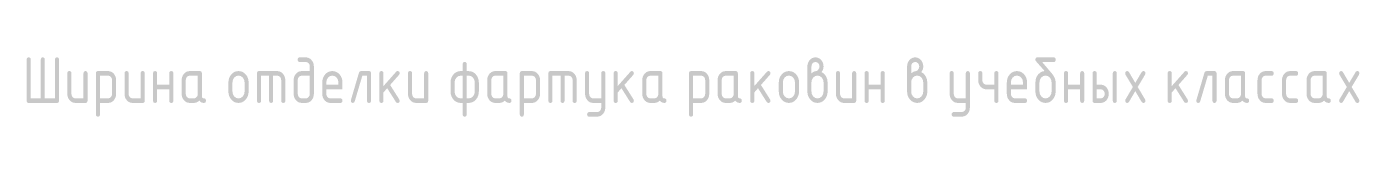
# Model space of a CAD drawing. Header units: millimetres. Extents: x 0 to 1189, y 0 to 841.
# Drawn here: x 995.1 to 1084.1, y 202.3 to 206.2 of the extents above; entities that cross this region are included whole.
import ezdxf

# ---------------------------------------------------------------- set-up
doc = ezdxf.new("R2010")
doc.units = ezdxf.units.MM

msp = doc.modelspace()

# ---------------------------------------------------------------- hatches: boundary and pattern name
h = msp.add_hatch(color=7)
h.dxf.hatch_style = 2
h.paths.add_polyline_path([(996.297534, 203.473425), (996.972772, 203.473425), (996.972772, 206.047601), (996.981247, 206.11416), (997.006672, 206.161702), (997.049047, 206.190228), (997.108371, 206.199736), (997.165465, 206.190228), (997.206694, 206.161702), (997.231697, 206.11416), (997.240112, 206.047601), (997.240112, 203.32129), (997.231697, 203.255101), (997.206694, 203.208911), (997.165465, 203.181841), (997.108371, 203.173013), (995.219908, 203.173013), (995.160265, 203.181841), (995.117726, 203.208911), (995.092241, 203.255101), (995.083758, 203.32129), (995.083758, 206.047601), (995.092241, 206.11416), (995.117726, 206.161702), (995.160265, 206.190228), (995.219908, 206.199736), (995.279232, 206.190228), (995.321607, 206.161702), (995.347032, 206.11416), (995.355507, 206.047601), (995.355507, 203.473425), (996.026336, 203.473425), (996.026336, 206.047601), (996.034819, 206.11416), (996.060304, 206.161702), (996.102843, 206.190228), (996.162486, 206.199736), (996.221724, 206.190228), (996.26391, 206.161702), (996.289145, 206.11416), (996.297534, 206.047601)])
h = msp.add_hatch(color=7)
h.paths.add_polyline_path([(1014.260165, 205.594502), (1014.260165, 203.778247), (1014.250252, 203.656084), (1014.220547, 203.54343), (1014.171101, 203.440284), (1014.101966, 203.346646), (1014.0185, 203.269519), (1013.927024, 203.215388), (1013.827797, 203.183477), (1013.721077, 203.173013), (1013.449879, 203.173013), (1013.34091, 203.183477), (1013.24083, 203.215388), (1013.150052, 203.269519), (1013.068989, 203.346646), (1012.999536, 203.440284), (1012.949926, 203.54343), (1012.920161, 203.656084), (1012.910239, 203.778247), (1012.910239, 204.684445), (1012.920161, 204.806608), (1012.949926, 204.919263), (1012.999536, 205.022409), (1013.068989, 205.116047), (1013.15168, 205.191314), (1013.242277, 205.245651), (1013.341453, 205.278595), (1013.449879, 205.28968), (1013.988967, 205.28968), (1013.988967, 205.594502), (1013.969606, 205.712048), (1013.913451, 205.810578), (1013.825739, 205.87321), (1013.721077, 205.894914), (1013.313729, 205.894914), (1013.256635, 205.904431), (1013.215405, 205.933017), (1013.190403, 205.980723), (1013.181988, 206.047601), (1013.190403, 206.11416), (1013.215405, 206.161702), (1013.256635, 206.190228), (1013.313729, 206.199736), (1013.721077, 206.199736), (1013.829967, 206.188669), (1013.929918, 206.155432), (1014.020671, 206.099975), (1014.101966, 206.022245), (1014.171101, 205.930838), (1014.220547, 205.828837), (1014.250252, 205.716605)])
h.paths.add_polyline_path([(1013.988967, 203.778247), (1013.988967, 204.984858), (1013.449879, 204.984858), (1013.34501, 204.963085), (1013.257505, 204.89997), (1013.20135, 204.801716), (1013.181988, 204.684445), (1013.181988, 203.778247), (1013.201832, 203.66263), (1013.261363, 203.562722), (1013.348386, 203.49575), (1013.449879, 203.473425), (1013.721077, 203.473425), (1013.82374, 203.49575), (1013.909041, 203.562722), (1013.969055, 203.660976)])
h = msp.add_hatch(color=7)
h.paths.add_polyline_path([(1024.196924, 203.473425), (1024.196924, 204.984858), (1024.061325, 204.984858), (1023.9054, 204.952543), (1023.774693, 204.853668), (1023.686498, 204.707183), (1023.657835, 204.531759), (1023.657835, 203.926524), (1023.686498, 203.75296), (1023.774693, 203.604615), (1023.9054, 203.507394), (1024.061325, 203.473425)])
h.paths.add_polyline_path([(1024.196924, 203.173013), (1024.061325, 203.173013), (1023.925485, 203.186604), (1023.8006, 203.227583), (1023.686464, 203.296261), (1023.58287, 203.392948), (1023.496312, 203.509728), (1023.434869, 203.637619), (1023.39823, 203.776568), (1023.386086, 203.926524), (1023.386086, 204.531759), (1023.39823, 204.684264), (1023.434869, 204.824523), (1023.496312, 204.952896), (1023.58287, 205.069745), (1023.686464, 205.166431), (1023.8006, 205.235109), (1023.925485, 205.276089), (1024.061325, 205.28968), (1024.196924, 205.28968), (1024.196924, 205.746637), (1024.205338, 205.810966), (1024.230341, 205.857362), (1024.27157, 205.885466), (1024.328664, 205.894914), (1024.388307, 205.885466), (1024.430846, 205.857362), (1024.456331, 205.810966), (1024.464814, 205.746637), (1024.464814, 205.28968), (1024.593385, 205.286415), (1024.702113, 205.276382), (1024.790996, 205.259216), (1024.860036, 205.234558), (1025.032359, 205.120457), (1025.162102, 204.955092), (1025.246713, 204.754587), (1025.275101, 204.531759), (1025.275101, 203.926524), (1025.262509, 203.776568), (1025.225216, 203.637619), (1025.163945, 203.509728), (1025.079419, 203.392948), (1024.975188, 203.296261), (1024.860725, 203.227583), (1024.73572, 203.186604), (1024.599862, 203.173013), (1024.464814, 203.173013), (1024.464814, 202.411233), (1024.456331, 202.346905), (1024.430846, 202.300508), (1024.388307, 202.272405), (1024.328664, 202.262957), (1024.27157, 202.272405), (1024.230341, 202.300508), (1024.205338, 202.346905), (1024.196924, 202.411233)])
h.paths.add_polyline_path([(1024.464814, 203.473425), (1024.599862, 203.473425), (1024.75627, 203.507945), (1024.887045, 203.609024), (1024.974757, 203.754959), (1025.003352, 203.926524), (1025.003352, 204.531759), (1024.974757, 204.707183), (1024.887045, 204.853668), (1024.75627, 204.952543), (1024.599862, 204.984858), (1024.464814, 204.984858)])
h = msp.add_hatch(color=7)
h.paths.add_polyline_path([(1047.482895, 205.141403), (1047.646468, 205.252128), (1047.795985, 205.28968), (1047.87729, 205.317172), (1047.950326, 205.395513), (1048.004551, 205.495007), (1048.021984, 205.594502), (1048.00214, 205.712048), (1047.942609, 205.810578), (1047.855172, 205.874864), (1047.750786, 205.894914), (1047.645917, 205.87321), (1047.558412, 205.810578), (1047.502256, 205.712048), (1047.482895, 205.594502)])
h.paths.add_polyline_path([(1048.153724, 205.230148), (1048.321018, 205.116116), (1048.451931, 204.951233), (1048.533374, 204.751556), (1048.561072, 204.536168), (1048.561072, 203.926524), (1048.548342, 203.775948), (1048.510498, 203.635965), (1048.448056, 203.507868), (1048.361532, 203.392948), (1048.259075, 203.296261), (1048.145042, 203.227583), (1048.020468, 203.186604), (1047.886385, 203.173013), (1047.750545, 203.186604), (1047.62566, 203.227583), (1047.511524, 203.296261), (1047.40793, 203.392948), (1047.321372, 203.509728), (1047.259928, 203.637619), (1047.22329, 203.776568), (1047.211146, 203.926524), (1047.211146, 205.594502), (1047.221068, 205.716665), (1047.250833, 205.829319), (1047.300443, 205.932466), (1047.369896, 206.026103), (1047.452587, 206.101603), (1047.543184, 206.155914), (1047.64236, 206.188729), (1047.750786, 206.199736), (1047.859496, 206.188669), (1047.959834, 206.155432), (1048.051698, 206.099975), (1048.134983, 206.022245), (1048.202205, 205.930838), (1048.250669, 205.828837), (1048.280013, 205.716605), (1048.289874, 205.594502), (1048.281391, 205.485714), (1048.255906, 205.388554), (1048.213367, 205.303279)])
h.paths.add_polyline_path([(1048.289874, 203.930934), (1048.289874, 204.536168), (1048.261004, 204.709732), (1048.173017, 204.858078), (1048.04231, 204.956952), (1047.886385, 204.989267), (1047.73046, 204.956952), (1047.599753, 204.858078), (1047.511558, 204.709732), (1047.482895, 204.536168), (1047.482895, 203.930934), (1047.511558, 203.754063), (1047.599753, 203.609024), (1047.73046, 203.507945), (1047.886385, 203.473425), (1048.04231, 203.507945), (1048.173017, 203.609024), (1048.261004, 203.75551)])
h = msp.add_hatch(color=7)
h.paths.add_polyline_path([(1054.140406, 205.141403), (1054.303979, 205.252128), (1054.453496, 205.28968), (1054.5348, 205.317172), (1054.607836, 205.395513), (1054.662062, 205.495007), (1054.679494, 205.594502), (1054.659651, 205.712048), (1054.600119, 205.810578), (1054.512683, 205.874864), (1054.408296, 205.894914), (1054.303428, 205.87321), (1054.215922, 205.810578), (1054.159767, 205.712048), (1054.140406, 205.594502)])
h.paths.add_polyline_path([(1054.811235, 205.230148), (1054.978529, 205.116116), (1055.109442, 204.951233), (1055.190884, 204.751556), (1055.218583, 204.536168), (1055.218583, 203.926524), (1055.205853, 203.775948), (1055.168009, 203.635965), (1055.105567, 203.507868), (1055.019043, 203.392948), (1054.916586, 203.296261), (1054.802553, 203.227583), (1054.677978, 203.186604), (1054.543895, 203.173013), (1054.408055, 203.186604), (1054.283171, 203.227583), (1054.169035, 203.296261), (1054.065441, 203.392948), (1053.978882, 203.509728), (1053.917439, 203.637619), (1053.880801, 203.776568), (1053.868657, 203.926524), (1053.868657, 205.594502), (1053.878579, 205.716665), (1053.908344, 205.829319), (1053.957954, 205.932466), (1054.027407, 206.026103), (1054.110098, 206.101603), (1054.200695, 206.155914), (1054.299871, 206.188729), (1054.408296, 206.199736), (1054.517006, 206.188669), (1054.617345, 206.155432), (1054.709208, 206.099975), (1054.792493, 206.022245), (1054.859716, 205.930838), (1054.90818, 205.828837), (1054.937523, 205.716605), (1054.947385, 205.594502), (1054.938901, 205.485714), (1054.913416, 205.388554), (1054.870878, 205.303279)])
h.paths.add_polyline_path([(1054.947385, 203.930934), (1054.947385, 204.536168), (1054.918515, 204.709732), (1054.830527, 204.858078), (1054.69982, 204.956952), (1054.543895, 204.989267), (1054.38797, 204.956952), (1054.257263, 204.858078), (1054.169069, 204.709732), (1054.140406, 204.536168), (1054.140406, 203.930934), (1054.169069, 203.754063), (1054.257263, 203.609024), (1054.38797, 203.507945), (1054.543895, 203.473425), (1054.69982, 203.507945), (1054.830527, 203.609024), (1054.918515, 203.75551)])
h = msp.add_hatch(color=7)
h.paths.add_polyline_path([(1063.785544, 204.531759), (1063.785544, 203.926524), (1063.772815, 203.776568), (1063.73497, 203.637619), (1063.672528, 203.509728), (1063.586004, 203.392948), (1063.483547, 203.296261), (1063.369515, 203.227583), (1063.24494, 203.186604), (1063.110857, 203.173013), (1062.975017, 203.186604), (1062.850132, 203.227583), (1062.735996, 203.296261), (1062.632402, 203.392948), (1062.545844, 203.509728), (1062.484401, 203.637619), (1062.447762, 203.776568), (1062.435618, 203.926524), (1062.435618, 204.536168), (1062.457537, 204.747146), (1062.52333, 204.929185), (1062.633048, 205.081872), (1062.786742, 205.204793), (1062.924753, 205.26956), (1063.054082, 205.28968), (1062.462076, 205.958304), (1062.442026, 205.993444), (1062.435618, 206.047601), (1062.444102, 206.11416), (1062.469587, 206.161702), (1062.512125, 206.190228), (1062.571768, 206.199736), (1063.653804, 206.199736), (1063.710898, 206.190228), (1063.752127, 206.161702), (1063.77713, 206.11416), (1063.785544, 206.047601), (1063.77713, 205.980723), (1063.752127, 205.933017), (1063.710898, 205.904431), (1063.653804, 205.894914), (1062.884307, 205.894914), (1063.563405, 205.095101), (1063.659971, 204.96243), (1063.729458, 204.824592), (1063.771454, 204.681172)])
h.paths.add_polyline_path([(1063.514346, 203.930934), (1063.514346, 204.536168), (1063.485476, 204.709732), (1063.397489, 204.858078), (1063.266782, 204.956952), (1063.110857, 204.989267), (1062.954932, 204.956952), (1062.824225, 204.858078), (1062.73603, 204.709732), (1062.707367, 204.536168), (1062.707367, 203.930934), (1062.73603, 203.754063), (1062.824225, 203.609024), (1062.954932, 203.507945), (1063.110857, 203.473425), (1063.266782, 203.507945), (1063.397489, 203.609024), (1063.485476, 203.75551)])
h = msp.add_hatch(color=7)
h.dxf.hatch_style = 2
h.paths.add_polyline_path([(999.149453, 205.141403), (999.149453, 203.32129), (999.140969, 203.255101), (999.115484, 203.208911), (999.072946, 203.181841), (999.013303, 203.173013), (998.339166, 203.173013), (998.230198, 203.183477), (998.130118, 203.215388), (998.03934, 203.269519), (997.958277, 203.346646), (997.888824, 203.439663), (997.839214, 203.541776), (997.809449, 203.654224), (997.799527, 203.778247), (997.799527, 205.141403), (997.80801, 205.205731), (997.833495, 205.252128), (997.876034, 205.280231), (997.935677, 205.28968), (997.995001, 205.280231), (998.037376, 205.252128), (998.062801, 205.205731), (998.071276, 205.141403), (998.071276, 203.778247), (998.09112, 203.66263), (998.150651, 203.562722), (998.237674, 203.49575), (998.339166, 203.473425), (998.878255, 203.473425), (998.878255, 205.141403), (998.886721, 205.205731), (998.912086, 205.252128), (998.954297, 205.280231), (999.013303, 205.28968), (999.072946, 205.280231), (999.115484, 205.252128), (999.140969, 205.205731)])
h = msp.add_hatch(color=7)
h.paths.add_polyline_path([(999.708191, 205.141403), (999.716675, 205.205731), (999.74216, 205.252128), (999.784698, 205.280231), (999.844341, 205.28968), (1000.519029, 205.28968), (1000.62792, 205.278595), (1000.727871, 205.245651), (1000.818623, 205.191314), (1000.899919, 205.116047), (1000.969053, 205.022409), (1001.018499, 204.919263), (1001.048204, 204.806608), (1001.058117, 204.684445), (1001.058117, 203.778247), (1001.048204, 203.656084), (1001.018499, 203.54343), (1000.969053, 203.440284), (1000.899919, 203.346646), (1000.818623, 203.269519), (1000.727871, 203.215388), (1000.62792, 203.183477), (1000.519029, 203.173013), (999.97994, 203.173013), (999.97994, 202.411233), (999.971465, 202.346905), (999.946041, 202.300508), (999.903666, 202.272405), (999.844341, 202.262957), (999.784698, 202.272405), (999.74216, 202.300508), (999.716675, 202.346905), (999.708191, 202.411233)])
h.paths.add_polyline_path([(999.97994, 204.984858), (999.97994, 203.473425), (1000.519029, 203.473425), (1000.621693, 203.49575), (1000.706993, 203.562722), (1000.767007, 203.660976), (1000.786919, 203.778247), (1000.786919, 204.684445), (1000.767558, 204.801716), (1000.711403, 204.89997), (1000.623691, 204.964738), (1000.519029, 204.984858)])
h = msp.add_hatch(color=7)
h.dxf.hatch_style = 2
h.paths.add_polyline_path([(1002.966782, 205.141403), (1002.966782, 203.32129), (1002.958298, 203.255101), (1002.932813, 203.208911), (1002.890275, 203.181841), (1002.830632, 203.173013), (1002.156495, 203.173013), (1002.047527, 203.183477), (1001.947447, 203.215388), (1001.856669, 203.269519), (1001.775606, 203.346646), (1001.706153, 203.439663), (1001.656543, 203.541776), (1001.626778, 203.654224), (1001.616856, 203.778247), (1001.616856, 205.141403), (1001.625339, 205.205731), (1001.650824, 205.252128), (1001.693363, 205.280231), (1001.753006, 205.28968), (1001.81233, 205.280231), (1001.854705, 205.252128), (1001.88013, 205.205731), (1001.888605, 205.141403), (1001.888605, 203.778247), (1001.908449, 203.66263), (1001.96798, 203.562722), (1002.055003, 203.49575), (1002.156495, 203.473425), (1002.695584, 203.473425), (1002.695584, 205.141403), (1002.70405, 205.205731), (1002.729415, 205.252128), (1002.771626, 205.280231), (1002.830632, 205.28968), (1002.890275, 205.280231), (1002.932813, 205.252128), (1002.958298, 205.205731)])
h = msp.add_hatch(color=7)
h.dxf.hatch_style = 2
h.paths.add_polyline_path([(1003.797269, 204.079211), (1003.797269, 203.32129), (1003.788794, 203.255101), (1003.76337, 203.208911), (1003.720995, 203.181841), (1003.66167, 203.173013), (1003.602027, 203.181841), (1003.559489, 203.208911), (1003.534004, 203.255101), (1003.52552, 203.32129), (1003.52552, 205.141403), (1003.534004, 205.205731), (1003.559489, 205.252128), (1003.602027, 205.280231), (1003.66167, 205.28968), (1003.720995, 205.280231), (1003.76337, 205.252128), (1003.788794, 205.205731), (1003.797269, 205.141403), (1003.797269, 204.383482), (1004.604248, 204.383482), (1004.604248, 205.141403), (1004.612715, 205.205731), (1004.638079, 205.252128), (1004.68029, 205.280231), (1004.739296, 205.28968), (1004.798939, 205.280231), (1004.841478, 205.252128), (1004.866963, 205.205731), (1004.875446, 205.141403), (1004.875446, 203.32129), (1004.866963, 203.255101), (1004.841478, 203.208911), (1004.798939, 203.181841), (1004.739296, 203.173013), (1004.68029, 203.181841), (1004.638079, 203.208911), (1004.612715, 203.255101), (1004.604248, 203.32129), (1004.604248, 204.079211)])
h = msp.add_hatch(color=7)
h.paths.add_polyline_path([(1006.512913, 204.984858), (1005.973824, 204.984858), (1005.868956, 204.963085), (1005.78145, 204.89997), (1005.725295, 204.801716), (1005.705934, 204.684445), (1005.705934, 203.778247), (1005.725778, 203.66263), (1005.785309, 203.562722), (1005.872332, 203.49575), (1005.973824, 203.473425), (1006.245022, 203.473425), (1006.347686, 203.49575), (1006.432987, 203.562722), (1006.493, 203.660976), (1006.512913, 203.778247)])
h.paths.add_polyline_path([(1007.05145, 203.32129), (1007.043113, 203.255101), (1007.01824, 203.208911), (1006.977036, 203.181841), (1006.91971, 203.173013), (1006.828604, 203.18259), (1006.746904, 203.211598), (1006.674298, 203.26045), (1006.610478, 203.329558), (1006.530741, 203.26045), (1006.44346, 203.211598), (1006.348324, 203.18259), (1006.245022, 203.173013), (1005.973824, 203.173013), (1005.864856, 203.183477), (1005.764776, 203.215388), (1005.673998, 203.269519), (1005.592935, 203.346646), (1005.523482, 203.439663), (1005.473872, 203.541776), (1005.444107, 203.654224), (1005.434185, 203.778247), (1005.434185, 204.684445), (1005.444107, 204.806608), (1005.473872, 204.919263), (1005.523482, 205.022409), (1005.592935, 205.116047), (1005.673998, 205.191314), (1005.764776, 205.245651), (1005.864856, 205.278595), (1005.973824, 205.28968), (1006.647961, 205.28968), (1006.707604, 205.280231), (1006.750142, 205.252128), (1006.775627, 205.205731), (1006.784111, 205.141403), (1006.784111, 203.626112), (1006.792586, 203.559234), (1006.818011, 203.511528), (1006.860385, 203.482942), (1006.91971, 203.473425), (1006.977036, 203.463917), (1007.01824, 203.435391), (1007.043113, 203.387849)])
h = msp.add_hatch(color=7)
h.paths.add_polyline_path([(1008.553583, 203.926524), (1008.553583, 204.531759), (1008.565727, 204.684264), (1008.602366, 204.824523), (1008.663809, 204.952896), (1008.750367, 205.069745), (1008.853961, 205.166431), (1008.968097, 205.235109), (1009.092982, 205.276089), (1009.228822, 205.28968), (1009.364584, 205.276149), (1009.48934, 205.235592), (1009.60345, 205.168059), (1009.707277, 205.073603), (1009.793749, 204.957004), (1009.855002, 204.828312), (1009.891451, 204.686805), (1009.903509, 204.531759), (1009.903509, 203.926524), (1009.89078, 203.776568), (1009.852935, 203.637619), (1009.790493, 203.509728), (1009.703969, 203.392948), (1009.601512, 203.296261), (1009.48748, 203.227583), (1009.362905, 203.186604), (1009.228822, 203.173013), (1009.092982, 203.186604), (1008.968097, 203.227583), (1008.853961, 203.296261), (1008.750367, 203.392948), (1008.663809, 203.509728), (1008.602366, 203.637619), (1008.565727, 203.776568)])
h.paths.add_polyline_path([(1009.632311, 203.930934), (1009.632311, 204.536168), (1009.603441, 204.709732), (1009.515454, 204.858078), (1009.384747, 204.956952), (1009.228822, 204.989267), (1009.072897, 204.956952), (1008.94219, 204.858078), (1008.853995, 204.709732), (1008.825332, 204.536168), (1008.825332, 203.930934), (1008.853995, 203.754063), (1008.94219, 203.609024), (1009.072897, 203.507945), (1009.228822, 203.473425), (1009.384747, 203.507945), (1009.515454, 203.609024), (1009.603441, 203.75551)])
h = msp.add_hatch(color=7)
h.dxf.hatch_style = 2
h.paths.add_polyline_path([(1010.598398, 205.28968), (1011.812174, 205.28968), (1011.920513, 205.278595), (1012.0195, 205.245651), (1012.109908, 205.191314), (1012.192512, 205.116047), (1012.261965, 205.022409), (1012.311575, 204.919263), (1012.34134, 204.806608), (1012.351262, 204.684445), (1012.351262, 203.32129), (1012.342779, 203.255101), (1012.317294, 203.208911), (1012.274755, 203.181841), (1012.215112, 203.173013), (1012.155788, 203.181841), (1012.113413, 203.208911), (1012.087988, 203.255101), (1012.079513, 203.32129), (1012.079513, 204.684445), (1012.060152, 204.801716), (1012.003997, 204.89997), (1011.91656, 204.964738), (1011.812174, 204.984858), (1011.540976, 204.984858), (1011.540976, 203.32129), (1011.532492, 203.255101), (1011.507007, 203.208911), (1011.464469, 203.181841), (1011.404826, 203.173013), (1011.347732, 203.181841), (1011.306503, 203.208911), (1011.2815, 203.255101), (1011.273085, 203.32129), (1011.273085, 204.984858), (1010.733997, 204.984858), (1010.733997, 203.32129), (1010.725522, 203.255101), (1010.700097, 203.208911), (1010.657722, 203.181841), (1010.598398, 203.173013), (1010.538754, 203.181841), (1010.496216, 203.208911), (1010.470731, 203.255101), (1010.462248, 203.32129), (1010.462248, 205.141403), (1010.470731, 205.205731), (1010.496216, 205.252128), (1010.538754, 205.280231)])
h = msp.add_hatch(color=7)
h.paths.add_polyline_path([(1015.494142, 204.989267), (1015.338217, 204.956952), (1015.20751, 204.858078), (1015.119316, 204.711179), (1015.090653, 204.536168), (1015.090653, 204.383482), (1015.897632, 204.383482), (1015.897632, 204.536168), (1015.868762, 204.711179), (1015.780774, 204.858078), (1015.650067, 204.956952)])
h.paths.add_polyline_path([(1015.090653, 204.079211), (1015.090653, 203.778247), (1015.110496, 203.66263), (1015.170028, 203.562722), (1015.257051, 203.49575), (1015.358543, 203.473425), (1016.032679, 203.473425), (1016.092323, 203.463917), (1016.134861, 203.435391), (1016.160346, 203.387849), (1016.16883, 203.32129), (1016.160346, 203.255101), (1016.134861, 203.208911), (1016.092323, 203.181841), (1016.032679, 203.173013), (1015.358543, 203.173013), (1015.249575, 203.183477), (1015.149495, 203.215388), (1015.058717, 203.269519), (1014.977653, 203.346646), (1014.9082, 203.439663), (1014.858591, 203.541776), (1014.828825, 203.654224), (1014.818903, 203.778247), (1014.818903, 204.531759), (1014.831047, 204.684264), (1014.867686, 204.824523), (1014.929129, 204.952896), (1015.015687, 205.069745), (1015.119281, 205.166431), (1015.233417, 205.235109), (1015.358302, 205.276089), (1015.494142, 205.28968), (1015.629905, 205.276149), (1015.75466, 205.235592), (1015.86877, 205.168059), (1015.972597, 205.073603), (1016.059069, 204.957073), (1016.120323, 204.828864), (1016.156772, 204.688666), (1016.16883, 204.536168), (1016.16883, 204.079211)])
h = msp.add_hatch(color=7)
h.dxf.hatch_style = 2
h.paths.add_polyline_path([(1017.402807, 205.28968), (1017.941344, 205.28968), (1018.000987, 205.280231), (1018.043526, 205.252128), (1018.069011, 205.205731), (1018.077494, 205.141403), (1018.077494, 203.32129), (1018.069011, 203.255101), (1018.043526, 203.208911), (1018.000987, 203.181841), (1017.941344, 203.173013), (1017.882338, 203.181841), (1017.840127, 203.208911), (1017.814763, 203.255101), (1017.806296, 203.32129), (1017.806296, 204.984858), (1017.497064, 204.984858), (1016.987742, 203.274437), (1016.94268, 203.1983), (1016.863718, 203.173013), (1016.804075, 203.182521), (1016.761537, 203.211047), (1016.736051, 203.258589), (1016.727568, 203.325148), (1016.735836, 203.372002), (1017.267208, 205.166759), (1017.320538, 205.260052)])
h = msp.add_hatch(color=7)
h.dxf.hatch_style = 2
h.paths.add_polyline_path([(1018.907982, 204.294736), (1019.756302, 205.247236), (1019.797367, 205.27962), (1019.850008, 205.28968), (1019.909652, 205.280231), (1019.95219, 205.252128), (1019.977675, 205.205731), (1019.986159, 205.141403), (1019.975341, 205.083732), (1019.944266, 205.035569), (1019.352812, 204.366945), (1019.9597, 203.410036), (1019.986159, 203.32129), (1019.977675, 203.255101), (1019.95219, 203.208911), (1019.909652, 203.181841), (1019.850008, 203.173013), (1019.78531, 203.188792), (1019.737561, 203.236403), (1019.15658, 204.150869), (1018.907982, 203.867544), (1018.907982, 203.32129), (1018.899507, 203.255101), (1018.874082, 203.208911), (1018.831707, 203.181841), (1018.772383, 203.173013), (1018.712739, 203.181841), (1018.670201, 203.208911), (1018.644716, 203.255101), (1018.636232, 203.32129), (1018.636232, 205.141403), (1018.644716, 205.205731), (1018.670201, 205.252128), (1018.712739, 205.280231), (1018.772383, 205.28968), (1018.831707, 205.280231), (1018.874082, 205.252128), (1018.899507, 205.205731), (1018.907982, 205.141403)])
h = msp.add_hatch(color=7)
h.dxf.hatch_style = 2
h.paths.add_polyline_path([(1021.894823, 205.141403), (1021.894823, 203.32129), (1021.88634, 203.255101), (1021.860854, 203.208911), (1021.818316, 203.181841), (1021.758673, 203.173013), (1021.084537, 203.173013), (1020.975568, 203.183477), (1020.875488, 203.215388), (1020.78471, 203.269519), (1020.703647, 203.346646), (1020.634194, 203.439663), (1020.584584, 203.541776), (1020.554819, 203.654224), (1020.544897, 203.778247), (1020.544897, 205.141403), (1020.55338, 205.205731), (1020.578866, 205.252128), (1020.621404, 205.280231), (1020.681047, 205.28968), (1020.740372, 205.280231), (1020.782746, 205.252128), (1020.808171, 205.205731), (1020.816646, 205.141403), (1020.816646, 203.778247), (1020.83649, 203.66263), (1020.896021, 203.562722), (1020.983044, 203.49575), (1021.084537, 203.473425), (1021.623625, 203.473425), (1021.623625, 205.141403), (1021.632092, 205.205731), (1021.657456, 205.252128), (1021.699667, 205.280231), (1021.758673, 205.28968), (1021.818316, 205.280231), (1021.860854, 205.252128), (1021.88634, 205.205731)])
h = msp.add_hatch(color=7)
h.paths.add_polyline_path([(1026.912806, 204.984858), (1026.373717, 204.984858), (1026.268849, 204.963085), (1026.181343, 204.89997), (1026.125188, 204.801716), (1026.105827, 204.684445), (1026.105827, 203.778247), (1026.12567, 203.66263), (1026.185202, 203.562722), (1026.272225, 203.49575), (1026.373717, 203.473425), (1026.644915, 203.473425), (1026.747579, 203.49575), (1026.83288, 203.562722), (1026.892893, 203.660976), (1026.912806, 203.778247)])
h.paths.add_polyline_path([(1027.451343, 203.32129), (1027.443006, 203.255101), (1027.418132, 203.208911), (1027.376929, 203.181841), (1027.319603, 203.173013), (1027.228497, 203.18259), (1027.146797, 203.211598), (1027.074191, 203.26045), (1027.010371, 203.329558), (1026.930634, 203.26045), (1026.843353, 203.211598), (1026.748216, 203.18259), (1026.644915, 203.173013), (1026.373717, 203.173013), (1026.264749, 203.183477), (1026.164669, 203.215388), (1026.073891, 203.269519), (1025.992828, 203.346646), (1025.923374, 203.439663), (1025.873765, 203.541776), (1025.843999, 203.654224), (1025.834078, 203.778247), (1025.834078, 204.684445), (1025.843999, 204.806608), (1025.873765, 204.919263), (1025.923374, 205.022409), (1025.992828, 205.116047), (1026.073891, 205.191314), (1026.164669, 205.245651), (1026.264749, 205.278595), (1026.373717, 205.28968), (1027.047854, 205.28968), (1027.107497, 205.280231), (1027.150035, 205.252128), (1027.17552, 205.205731), (1027.184004, 205.141403), (1027.184004, 203.626112), (1027.192479, 203.559234), (1027.217904, 203.511528), (1027.260278, 203.482942), (1027.319603, 203.473425), (1027.376929, 203.463917), (1027.418132, 203.435391), (1027.443006, 203.387849)])
h = msp.add_hatch(color=7)
h.paths.add_polyline_path([(1028.01052, 205.141403), (1028.019003, 205.205731), (1028.044488, 205.252128), (1028.087027, 205.280231), (1028.14667, 205.28968), (1028.821357, 205.28968), (1028.930248, 205.278595), (1029.030199, 205.245651), (1029.120952, 205.191314), (1029.202247, 205.116047), (1029.271382, 205.022409), (1029.320827, 204.919263), (1029.350533, 204.806608), (1029.360446, 204.684445), (1029.360446, 203.778247), (1029.350533, 203.656084), (1029.320827, 203.54343), (1029.271382, 203.440284), (1029.202247, 203.346646), (1029.120952, 203.269519), (1029.030199, 203.215388), (1028.930248, 203.183477), (1028.821357, 203.173013), (1028.282269, 203.173013), (1028.282269, 202.411233), (1028.273794, 202.346905), (1028.248369, 202.300508), (1028.205994, 202.272405), (1028.14667, 202.262957), (1028.087027, 202.272405), (1028.044488, 202.300508), (1028.019003, 202.346905), (1028.01052, 202.411233)])
h.paths.add_polyline_path([(1028.282269, 204.984858), (1028.282269, 203.473425), (1028.821357, 203.473425), (1028.924021, 203.49575), (1029.009322, 203.562722), (1029.069335, 203.660976), (1029.089248, 203.778247), (1029.089248, 204.684445), (1029.069887, 204.801716), (1029.013732, 204.89997), (1028.926019, 204.964738), (1028.821357, 204.984858)])
h = msp.add_hatch(color=7)
h.dxf.hatch_style = 2
h.paths.add_polyline_path([(1030.055334, 205.28968), (1031.26911, 205.28968), (1031.37745, 205.278595), (1031.476436, 205.245651), (1031.566844, 205.191314), (1031.649449, 205.116047), (1031.718902, 205.022409), (1031.768511, 204.919263), (1031.798277, 204.806608), (1031.808199, 204.684445), (1031.808199, 203.32129), (1031.799715, 203.255101), (1031.77423, 203.208911), (1031.731692, 203.181841), (1031.672049, 203.173013), (1031.612724, 203.181841), (1031.57035, 203.208911), (1031.544925, 203.255101), (1031.53645, 203.32129), (1031.53645, 204.684445), (1031.517088, 204.801716), (1031.460933, 204.89997), (1031.373497, 204.964738), (1031.26911, 204.984858), (1030.997913, 204.984858), (1030.997913, 203.32129), (1030.989429, 203.255101), (1030.963944, 203.208911), (1030.921406, 203.181841), (1030.861762, 203.173013), (1030.804669, 203.181841), (1030.763439, 203.208911), (1030.738437, 203.255101), (1030.730022, 203.32129), (1030.730022, 204.984858), (1030.190933, 204.984858), (1030.190933, 203.32129), (1030.182458, 203.255101), (1030.157034, 203.208911), (1030.114659, 203.181841), (1030.055334, 203.173013), (1029.995691, 203.181841), (1029.953153, 203.208911), (1029.927668, 203.255101), (1029.919184, 203.32129), (1029.919184, 205.141403), (1029.927668, 205.205731), (1029.953153, 205.252128), (1029.995691, 205.280231)])
h = msp.add_hatch(color=7)
h.dxf.hatch_style = 2
h.paths.add_polyline_path([(1033.445904, 202.863781), (1033.445904, 203.173013), (1032.906815, 203.173013), (1032.797847, 203.183477), (1032.697767, 203.215388), (1032.606989, 203.269519), (1032.525926, 203.346646), (1032.456473, 203.440284), (1032.406863, 203.54343), (1032.377098, 203.656084), (1032.367176, 203.778247), (1032.367176, 205.141403), (1032.375659, 205.205731), (1032.401144, 205.252128), (1032.443683, 205.280231), (1032.503326, 205.28968), (1032.56265, 205.280231), (1032.605025, 205.252128), (1032.63045, 205.205731), (1032.638925, 205.141403), (1032.638925, 203.778247), (1032.658769, 203.66263), (1032.7183, 203.562722), (1032.805323, 203.49575), (1032.906815, 203.473425), (1033.445904, 203.473425), (1033.445904, 205.141403), (1033.45437, 205.205731), (1033.479735, 205.252128), (1033.521946, 205.280231), (1033.580952, 205.28968), (1033.640595, 205.280231), (1033.683133, 205.252128), (1033.708618, 205.205731), (1033.717102, 205.141403), (1033.717102, 202.868191), (1033.707249, 202.746028), (1033.677966, 202.633373), (1033.629665, 202.530227), (1033.562762, 202.436589), (1033.481156, 202.36109), (1033.3903, 202.306778), (1033.290453, 202.273964), (1033.181872, 202.262957), (1032.638925, 202.262957), (1032.5796, 202.272465), (1032.537226, 202.30099), (1032.511801, 202.348533), (1032.503326, 202.415092), (1032.512628, 202.469662), (1032.544667, 202.520925), (1032.587455, 202.555514), (1032.638925, 202.567779), (1033.178013, 202.567779), (1033.282675, 202.587829), (1033.370387, 202.652115), (1033.426543, 202.746992)])
h = msp.add_hatch(color=7)
h.dxf.hatch_style = 2
h.paths.add_polyline_path([(1034.547589, 204.294736), (1035.39591, 205.247236), (1035.436975, 205.27962), (1035.489616, 205.28968), (1035.549259, 205.280231), (1035.591798, 205.252128), (1035.617283, 205.205731), (1035.625766, 205.141403), (1035.614949, 205.083732), (1035.583874, 205.035569), (1034.99242, 204.366945), (1035.599308, 203.410036), (1035.625766, 203.32129), (1035.617283, 203.255101), (1035.591798, 203.208911), (1035.549259, 203.181841), (1035.489616, 203.173013), (1035.424917, 203.188792), (1035.377168, 203.236403), (1034.796187, 204.150869), (1034.547589, 203.867544), (1034.547589, 203.32129), (1034.539114, 203.255101), (1034.51369, 203.208911), (1034.471315, 203.181841), (1034.41199, 203.173013), (1034.352347, 203.181841), (1034.309809, 203.208911), (1034.284324, 203.255101), (1034.27584, 203.32129), (1034.27584, 205.141403), (1034.284324, 205.205731), (1034.309809, 205.252128), (1034.352347, 205.280231), (1034.41199, 205.28968), (1034.471315, 205.280231), (1034.51369, 205.252128), (1034.539114, 205.205731), (1034.547589, 205.141403)])
h = msp.add_hatch(color=7)
h.paths.add_polyline_path([(1037.263233, 204.984858), (1036.724144, 204.984858), (1036.619276, 204.963085), (1036.53177, 204.89997), (1036.475615, 204.801716), (1036.456254, 204.684445), (1036.456254, 203.778247), (1036.476098, 203.66263), (1036.535629, 203.562722), (1036.622652, 203.49575), (1036.724144, 203.473425), (1036.995342, 203.473425), (1037.098006, 203.49575), (1037.183307, 203.562722), (1037.24332, 203.660976), (1037.263233, 203.778247)])
h.paths.add_polyline_path([(1037.80177, 203.32129), (1037.793433, 203.255101), (1037.76856, 203.208911), (1037.727356, 203.181841), (1037.67003, 203.173013), (1037.578924, 203.18259), (1037.497224, 203.211598), (1037.424618, 203.26045), (1037.360798, 203.329558), (1037.281061, 203.26045), (1037.19378, 203.211598), (1037.098643, 203.18259), (1036.995342, 203.173013), (1036.724144, 203.173013), (1036.615176, 203.183477), (1036.515096, 203.215388), (1036.424318, 203.269519), (1036.343255, 203.346646), (1036.273802, 203.439663), (1036.224192, 203.541776), (1036.194427, 203.654224), (1036.184505, 203.778247), (1036.184505, 204.684445), (1036.194427, 204.806608), (1036.224192, 204.919263), (1036.273802, 205.022409), (1036.343255, 205.116047), (1036.424318, 205.191314), (1036.515096, 205.245651), (1036.615176, 205.278595), (1036.724144, 205.28968), (1037.398281, 205.28968), (1037.457924, 205.280231), (1037.500462, 205.252128), (1037.525947, 205.205731), (1037.534431, 205.141403), (1037.534431, 203.626112), (1037.542906, 203.559234), (1037.568331, 203.511528), (1037.610705, 203.482942), (1037.67003, 203.473425), (1037.727356, 203.463917), (1037.76856, 203.435391), (1037.793433, 203.387849)])
h = msp.add_hatch(color=7)
h.paths.add_polyline_path([(1039.30871, 205.141403), (1039.317194, 205.205731), (1039.342679, 205.252128), (1039.385217, 205.280231), (1039.44486, 205.28968), (1040.119548, 205.28968), (1040.228439, 205.278595), (1040.32839, 205.245651), (1040.419142, 205.191314), (1040.500438, 205.116047), (1040.569572, 205.022409), (1040.619018, 204.919263), (1040.648723, 204.806608), (1040.658636, 204.684445), (1040.658636, 203.778247), (1040.648723, 203.656084), (1040.619018, 203.54343), (1040.569572, 203.440284), (1040.500438, 203.346646), (1040.419142, 203.269519), (1040.32839, 203.215388), (1040.228439, 203.183477), (1040.119548, 203.173013), (1039.580459, 203.173013), (1039.580459, 202.411233), (1039.571984, 202.346905), (1039.54656, 202.300508), (1039.504185, 202.272405), (1039.44486, 202.262957), (1039.385217, 202.272405), (1039.342679, 202.300508), (1039.317194, 202.346905), (1039.30871, 202.411233)])
h.paths.add_polyline_path([(1039.580459, 204.984858), (1039.580459, 203.473425), (1040.119548, 203.473425), (1040.222212, 203.49575), (1040.307512, 203.562722), (1040.367526, 203.660976), (1040.387439, 203.778247), (1040.387439, 204.684445), (1040.368077, 204.801716), (1040.311922, 204.89997), (1040.22421, 204.964738), (1040.119548, 204.984858)])
h = msp.add_hatch(color=7)
h.paths.add_polyline_path([(1042.296103, 204.984858), (1041.757014, 204.984858), (1041.652146, 204.963085), (1041.56464, 204.89997), (1041.508485, 204.801716), (1041.489124, 204.684445), (1041.489124, 203.778247), (1041.508968, 203.66263), (1041.568499, 203.562722), (1041.655522, 203.49575), (1041.757014, 203.473425), (1042.028212, 203.473425), (1042.130876, 203.49575), (1042.216177, 203.562722), (1042.27619, 203.660976), (1042.296103, 203.778247)])
h.paths.add_polyline_path([(1042.83464, 203.32129), (1042.826303, 203.255101), (1042.80143, 203.208911), (1042.760226, 203.181841), (1042.7029, 203.173013), (1042.611794, 203.18259), (1042.530094, 203.211598), (1042.457489, 203.26045), (1042.393668, 203.329558), (1042.313931, 203.26045), (1042.22665, 203.211598), (1042.131514, 203.18259), (1042.028212, 203.173013), (1041.757014, 203.173013), (1041.648046, 203.183477), (1041.547966, 203.215388), (1041.457188, 203.269519), (1041.376125, 203.346646), (1041.306672, 203.439663), (1041.257062, 203.541776), (1041.227297, 203.654224), (1041.217375, 203.778247), (1041.217375, 204.684445), (1041.227297, 204.806608), (1041.257062, 204.919263), (1041.306672, 205.022409), (1041.376125, 205.116047), (1041.457188, 205.191314), (1041.547966, 205.245651), (1041.648046, 205.278595), (1041.757014, 205.28968), (1042.431151, 205.28968), (1042.490794, 205.280231), (1042.533332, 205.252128), (1042.558817, 205.205731), (1042.567301, 205.141403), (1042.567301, 203.626112), (1042.575776, 203.559234), (1042.601201, 203.511528), (1042.643575, 203.482942), (1042.7029, 203.473425), (1042.760226, 203.463917), (1042.80143, 203.435391), (1042.826303, 203.387849)])
h = msp.add_hatch(color=7)
h.dxf.hatch_style = 2
h.paths.add_polyline_path([(1043.665566, 204.294736), (1044.513886, 205.247236), (1044.554952, 205.27962), (1044.607593, 205.28968), (1044.667236, 205.280231), (1044.709774, 205.252128), (1044.73526, 205.205731), (1044.743743, 205.141403), (1044.732926, 205.083732), (1044.701851, 205.035569), (1044.110397, 204.366945), (1044.717285, 203.410036), (1044.743743, 203.32129), (1044.73526, 203.255101), (1044.709774, 203.208911), (1044.667236, 203.181841), (1044.607593, 203.173013), (1044.542894, 203.188792), (1044.495145, 203.236403), (1043.914164, 204.150869), (1043.665566, 203.867544), (1043.665566, 203.32129), (1043.657091, 203.255101), (1043.631666, 203.208911), (1043.589292, 203.181841), (1043.529967, 203.173013), (1043.470324, 203.181841), (1043.427786, 203.208911), (1043.4023, 203.255101), (1043.393817, 203.32129), (1043.393817, 205.141403), (1043.4023, 205.205731), (1043.427786, 205.252128), (1043.470324, 205.280231), (1043.529967, 205.28968), (1043.589292, 205.280231), (1043.631666, 205.252128), (1043.657091, 205.205731), (1043.665566, 205.141403)])
h = msp.add_hatch(color=7)
h.paths.add_polyline_path([(1045.302481, 203.926524), (1045.302481, 204.531759), (1045.314625, 204.684264), (1045.351264, 204.824523), (1045.412707, 204.952896), (1045.499265, 205.069745), (1045.602859, 205.166431), (1045.716995, 205.235109), (1045.84188, 205.276089), (1045.97772, 205.28968), (1046.113483, 205.276149), (1046.238238, 205.235592), (1046.352348, 205.168059), (1046.456175, 205.073603), (1046.542647, 204.957004), (1046.603901, 204.828312), (1046.64035, 204.686805), (1046.652408, 204.531759), (1046.652408, 203.926524), (1046.639678, 203.776568), (1046.601834, 203.637619), (1046.539391, 203.509728), (1046.452868, 203.392948), (1046.350411, 203.296261), (1046.236378, 203.227583), (1046.111803, 203.186604), (1045.97772, 203.173013), (1045.84188, 203.186604), (1045.716995, 203.227583), (1045.602859, 203.296261), (1045.499265, 203.392948), (1045.412707, 203.509728), (1045.351264, 203.637619), (1045.314625, 203.776568)])
h.paths.add_polyline_path([(1046.38121, 203.930934), (1046.38121, 204.536168), (1046.35234, 204.709732), (1046.264352, 204.858078), (1046.133645, 204.956952), (1045.97772, 204.989267), (1045.821795, 204.956952), (1045.691088, 204.858078), (1045.602894, 204.709732), (1045.574231, 204.536168), (1045.574231, 203.930934), (1045.602894, 203.754063), (1045.691088, 203.609024), (1045.821795, 203.507945), (1045.97772, 203.473425), (1046.133645, 203.507945), (1046.264352, 203.609024), (1046.35234, 203.75551)])
h = msp.add_hatch(color=7)
h.dxf.hatch_style = 2
h.paths.add_polyline_path([(1050.469737, 205.141403), (1050.469737, 203.32129), (1050.461253, 203.255101), (1050.435768, 203.208911), (1050.39323, 203.181841), (1050.333586, 203.173013), (1049.65945, 203.173013), (1049.550482, 203.183477), (1049.450402, 203.215388), (1049.359623, 203.269519), (1049.27856, 203.346646), (1049.209107, 203.439663), (1049.159498, 203.541776), (1049.129732, 203.654224), (1049.11981, 203.778247), (1049.11981, 205.141403), (1049.128294, 205.205731), (1049.153779, 205.252128), (1049.196317, 205.280231), (1049.255961, 205.28968), (1049.315285, 205.280231), (1049.35766, 205.252128), (1049.383085, 205.205731), (1049.39156, 205.141403), (1049.39156, 203.778247), (1049.411403, 203.66263), (1049.470935, 203.562722), (1049.557958, 203.49575), (1049.65945, 203.473425), (1050.198539, 203.473425), (1050.198539, 205.141403), (1050.207005, 205.205731), (1050.23237, 205.252128), (1050.274581, 205.280231), (1050.333586, 205.28968), (1050.39323, 205.280231), (1050.435768, 205.252128), (1050.461253, 205.205731)])
h = msp.add_hatch(color=7)
h.dxf.hatch_style = 2
h.paths.add_polyline_path([(1051.300224, 204.079211), (1051.300224, 203.32129), (1051.291749, 203.255101), (1051.266324, 203.208911), (1051.22395, 203.181841), (1051.164625, 203.173013), (1051.104982, 203.181841), (1051.062444, 203.208911), (1051.036958, 203.255101), (1051.028475, 203.32129), (1051.028475, 205.141403), (1051.036958, 205.205731), (1051.062444, 205.252128), (1051.104982, 205.280231), (1051.164625, 205.28968), (1051.22395, 205.280231), (1051.266324, 205.252128), (1051.291749, 205.205731), (1051.300224, 205.141403), (1051.300224, 204.383482), (1052.107203, 204.383482), (1052.107203, 205.141403), (1052.11567, 205.205731), (1052.141034, 205.252128), (1052.183245, 205.280231), (1052.242251, 205.28968), (1052.301894, 205.280231), (1052.344432, 205.252128), (1052.369918, 205.205731), (1052.378401, 205.141403), (1052.378401, 203.32129), (1052.369918, 203.255101), (1052.344432, 203.208911), (1052.301894, 203.181841), (1052.242251, 203.173013), (1052.183245, 203.181841), (1052.141034, 203.208911), (1052.11567, 203.255101), (1052.107203, 203.32129), (1052.107203, 204.079211)])
h = msp.add_hatch(color=7)
h.dxf.hatch_style = 2
h.paths.add_polyline_path([(1057.788353, 202.863781), (1057.788353, 203.173013), (1057.249264, 203.173013), (1057.140296, 203.183477), (1057.040216, 203.215388), (1056.949438, 203.269519), (1056.868375, 203.346646), (1056.798921, 203.440284), (1056.749312, 203.54343), (1056.719546, 203.656084), (1056.709625, 203.778247), (1056.709625, 205.141403), (1056.718108, 205.205731), (1056.743593, 205.252128), (1056.786132, 205.280231), (1056.845775, 205.28968), (1056.905099, 205.280231), (1056.947474, 205.252128), (1056.972899, 205.205731), (1056.981374, 205.141403), (1056.981374, 203.778247), (1057.001217, 203.66263), (1057.060749, 203.562722), (1057.147772, 203.49575), (1057.249264, 203.473425), (1057.788353, 203.473425), (1057.788353, 205.141403), (1057.796819, 205.205731), (1057.822184, 205.252128), (1057.864395, 205.280231), (1057.923401, 205.28968), (1057.983044, 205.280231), (1058.025582, 205.252128), (1058.051067, 205.205731), (1058.059551, 205.141403), (1058.059551, 202.868191), (1058.049698, 202.746028), (1058.020414, 202.633373), (1057.972114, 202.530227), (1057.90521, 202.436589), (1057.823605, 202.36109), (1057.732749, 202.306778), (1057.632902, 202.273964), (1057.524321, 202.262957), (1056.981374, 202.262957), (1056.922049, 202.272465), (1056.879674, 202.30099), (1056.85425, 202.348533), (1056.845775, 202.415092), (1056.855076, 202.469662), (1056.887116, 202.520925), (1056.929904, 202.555514), (1056.981374, 202.567779), (1057.520462, 202.567779), (1057.625124, 202.587829), (1057.712836, 202.652115), (1057.768991, 202.746992)])
h = msp.add_hatch(color=7)
h.dxf.hatch_style = 2
h.paths.add_polyline_path([(1059.968215, 205.141403), (1059.968215, 203.32129), (1059.959732, 203.255101), (1059.934247, 203.208911), (1059.891708, 203.181841), (1059.832065, 203.173013), (1059.773059, 203.181841), (1059.730848, 203.208911), (1059.705484, 203.255101), (1059.697017, 203.32129), (1059.697017, 204.079211), (1059.157929, 204.079211), (1059.051131, 204.090209), (1058.951774, 204.122964), (1058.860273, 204.177112), (1058.777039, 204.252293), (1058.707586, 204.345258), (1058.657977, 204.446596), (1058.628211, 204.556615), (1058.618289, 204.675626), (1058.618289, 205.141403), (1058.626773, 205.205731), (1058.652258, 205.252128), (1058.694796, 205.280231), (1058.754439, 205.28968), (1058.813764, 205.280231), (1058.856138, 205.252128), (1058.881563, 205.205731), (1058.890038, 205.141403), (1058.890038, 204.688304), (1058.909882, 204.571033), (1058.969413, 204.472779), (1059.056436, 204.405806), (1059.157929, 204.383482), (1059.697017, 204.383482), (1059.697017, 205.141403), (1059.705484, 205.205731), (1059.730848, 205.252128), (1059.773059, 205.280231), (1059.832065, 205.28968), (1059.891708, 205.280231), (1059.934247, 205.252128), (1059.959732, 205.205731)])
h = msp.add_hatch(color=7)
h.paths.add_polyline_path([(1061.202192, 204.989267), (1061.046267, 204.956952), (1060.91556, 204.858078), (1060.827366, 204.711179), (1060.798703, 204.536168), (1060.798703, 204.383482), (1061.605682, 204.383482), (1061.605682, 204.536168), (1061.576812, 204.711179), (1061.488824, 204.858078), (1061.358117, 204.956952)])
h.paths.add_polyline_path([(1060.798703, 204.079211), (1060.798703, 203.778247), (1060.818546, 203.66263), (1060.878078, 203.562722), (1060.965101, 203.49575), (1061.066593, 203.473425), (1061.74073, 203.473425), (1061.800373, 203.463917), (1061.842911, 203.435391), (1061.868396, 203.387849), (1061.87688, 203.32129), (1061.868396, 203.255101), (1061.842911, 203.208911), (1061.800373, 203.181841), (1061.74073, 203.173013), (1061.066593, 203.173013), (1060.957625, 203.183477), (1060.857545, 203.215388), (1060.766767, 203.269519), (1060.685704, 203.346646), (1060.61625, 203.439663), (1060.566641, 203.541776), (1060.536875, 203.654224), (1060.526954, 203.778247), (1060.526954, 204.531759), (1060.539098, 204.684264), (1060.575736, 204.824523), (1060.637179, 204.952896), (1060.723737, 205.069745), (1060.827331, 205.166431), (1060.941467, 205.235109), (1061.066352, 205.276089), (1061.202192, 205.28968), (1061.337955, 205.276149), (1061.46271, 205.235592), (1061.576821, 205.168059), (1061.680647, 205.073603), (1061.767119, 204.957073), (1061.828373, 204.828864), (1061.864822, 204.688666), (1061.87688, 204.536168), (1061.87688, 204.079211)])
h = msp.add_hatch(color=7)
h.dxf.hatch_style = 2
h.paths.add_polyline_path([(1064.616032, 204.079211), (1064.616032, 203.32129), (1064.607557, 203.255101), (1064.582132, 203.208911), (1064.539757, 203.181841), (1064.480433, 203.173013), (1064.420789, 203.181841), (1064.378251, 203.208911), (1064.352766, 203.255101), (1064.344283, 203.32129), (1064.344283, 205.141403), (1064.352766, 205.205731), (1064.378251, 205.252128), (1064.420789, 205.280231), (1064.480433, 205.28968), (1064.539757, 205.280231), (1064.582132, 205.252128), (1064.607557, 205.205731), (1064.616032, 205.141403), (1064.616032, 204.383482), (1065.423011, 204.383482), (1065.423011, 205.141403), (1065.431477, 205.205731), (1065.456842, 205.252128), (1065.499053, 205.280231), (1065.558059, 205.28968), (1065.617702, 205.280231), (1065.66024, 205.252128), (1065.685725, 205.205731), (1065.694209, 205.141403), (1065.694209, 203.32129), (1065.685725, 203.255101), (1065.66024, 203.208911), (1065.617702, 203.181841), (1065.558059, 203.173013), (1065.499053, 203.181841), (1065.456842, 203.208911), (1065.431477, 203.255101), (1065.423011, 203.32129), (1065.423011, 204.079211)])
h = msp.add_hatch(color=7)
h.paths.add_polyline_path([(1067.331675, 203.778247), (1067.321814, 203.656084), (1067.29247, 203.54343), (1067.244006, 203.440284), (1067.176784, 203.346646), (1067.093499, 203.269519), (1067.001635, 203.215388), (1066.901297, 203.183477), (1066.792587, 203.173013), (1066.389097, 203.173013), (1066.329454, 203.181841), (1066.286916, 203.208911), (1066.261431, 203.255101), (1066.252947, 203.32129), (1066.252947, 205.141403), (1066.261431, 205.205731), (1066.286916, 205.252128), (1066.329454, 205.280231), (1066.389097, 205.28968), (1066.448422, 205.280231), (1066.490796, 205.252128), (1066.516221, 205.205731), (1066.524696, 205.141403), (1066.524696, 204.383482), (1066.792587, 204.383482), (1066.901297, 204.372483), (1067.001635, 204.339729), (1067.093499, 204.285581), (1067.176784, 204.2104), (1067.244006, 204.116676), (1067.29247, 204.013341), (1067.321814, 203.900497)])
h.paths.add_polyline_path([(1067.063785, 203.778247), (1067.043941, 203.895794), (1066.98441, 203.994324), (1066.896973, 204.057438), (1066.792587, 204.079211), (1066.524696, 204.079211), (1066.524696, 203.473425), (1066.792587, 203.473425), (1066.896973, 203.49575), (1066.98441, 203.562722), (1067.043941, 203.660976)])
h.paths.add_polyline_path([(1067.602873, 205.141403), (1067.611348, 205.205731), (1067.636773, 205.252128), (1067.679148, 205.280231), (1067.738472, 205.28968), (1067.795799, 205.280231), (1067.837002, 205.252128), (1067.861876, 205.205731), (1067.870213, 205.141403), (1067.870213, 203.32129), (1067.861876, 203.255101), (1067.837002, 203.208911), (1067.795799, 203.181841), (1067.738472, 203.173013), (1067.679148, 203.181841), (1067.636773, 203.208911), (1067.611348, 203.255101), (1067.602873, 203.32129)])
h = msp.add_hatch(color=7)
h.dxf.hatch_style = 2
h.paths.add_polyline_path([(1069.266685, 204.231346), (1069.756716, 203.405626), (1069.779315, 203.32129), (1069.770832, 203.255101), (1069.745347, 203.208911), (1069.702808, 203.181841), (1069.643165, 203.173013), (1069.578466, 203.188792), (1069.530717, 203.236403), (1069.104628, 203.95629), (1068.678539, 203.236403), (1068.630514, 203.188792), (1068.565539, 203.173013), (1068.51407, 203.183073), (1068.471282, 203.215457), (1068.440414, 203.265273), (1068.429389, 203.32129), (1068.451989, 203.405626), (1068.942571, 204.231346), (1068.451989, 205.052657), (1068.429389, 205.141403), (1068.437873, 205.205731), (1068.463358, 205.252128), (1068.505896, 205.280231), (1068.565539, 205.28968), (1068.630514, 205.273901), (1068.678539, 205.22629), (1069.104628, 204.506403), (1069.530717, 205.22629), (1069.578466, 205.273901), (1069.643165, 205.28968), (1069.702808, 205.280852), (1069.745347, 205.253782), (1069.770832, 205.207592), (1069.779315, 205.141403), (1069.756716, 205.052657)])
h = msp.add_hatch(color=7)
h.dxf.hatch_style = 2
h.paths.add_polyline_path([(1071.54132, 204.294736), (1072.38964, 205.247236), (1072.430706, 205.27962), (1072.483347, 205.28968), (1072.54299, 205.280231), (1072.585529, 205.252128), (1072.611014, 205.205731), (1072.619497, 205.141403), (1072.60868, 205.083732), (1072.577605, 205.035569), (1071.986151, 204.366945), (1072.593039, 203.410036), (1072.619497, 203.32129), (1072.611014, 203.255101), (1072.585529, 203.208911), (1072.54299, 203.181841), (1072.483347, 203.173013), (1072.418648, 203.188792), (1072.370899, 203.236403), (1071.789918, 204.150869), (1071.54132, 203.867544), (1071.54132, 203.32129), (1071.532845, 203.255101), (1071.50742, 203.208911), (1071.465046, 203.181841), (1071.405721, 203.173013), (1071.346078, 203.181841), (1071.30354, 203.208911), (1071.278055, 203.255101), (1071.269571, 203.32129), (1071.269571, 205.141403), (1071.278055, 205.205731), (1071.30354, 205.252128), (1071.346078, 205.280231), (1071.405721, 205.28968), (1071.465046, 205.280231), (1071.50742, 205.252128), (1071.532845, 205.205731), (1071.54132, 205.141403)])
h = msp.add_hatch(color=7)
h.dxf.hatch_style = 2
h.paths.add_polyline_path([(1073.853474, 205.28968), (1074.392012, 205.28968), (1074.451655, 205.280231), (1074.494193, 205.252128), (1074.519678, 205.205731), (1074.528162, 205.141403), (1074.528162, 203.32129), (1074.519678, 203.255101), (1074.494193, 203.208911), (1074.451655, 203.181841), (1074.392012, 203.173013), (1074.333006, 203.181841), (1074.290795, 203.208911), (1074.26543, 203.255101), (1074.256964, 203.32129), (1074.256964, 204.984858), (1073.947732, 204.984858), (1073.438409, 203.274437), (1073.393347, 203.1983), (1073.314386, 203.173013), (1073.254742, 203.182521), (1073.212204, 203.211047), (1073.186719, 203.258589), (1073.178235, 203.325148), (1073.186504, 203.372002), (1073.717875, 205.166759), (1073.771205, 205.260052)])
h = msp.add_hatch(color=7)
h.paths.add_polyline_path([(1076.165628, 204.984858), (1075.62654, 204.984858), (1075.521671, 204.963085), (1075.434166, 204.89997), (1075.378011, 204.801716), (1075.358649, 204.684445), (1075.358649, 203.778247), (1075.378493, 203.66263), (1075.438024, 203.562722), (1075.525047, 203.49575), (1075.62654, 203.473425), (1075.897738, 203.473425), (1076.000401, 203.49575), (1076.085702, 203.562722), (1076.145716, 203.660976), (1076.165628, 203.778247)])
h.paths.add_polyline_path([(1076.704166, 203.32129), (1076.695828, 203.255101), (1076.670955, 203.208911), (1076.629752, 203.181841), (1076.572425, 203.173013), (1076.48132, 203.18259), (1076.399619, 203.211598), (1076.327014, 203.26045), (1076.263193, 203.329558), (1076.183457, 203.26045), (1076.096175, 203.211598), (1076.001039, 203.18259), (1075.897738, 203.173013), (1075.62654, 203.173013), (1075.517571, 203.183477), (1075.417491, 203.215388), (1075.326713, 203.269519), (1075.24565, 203.346646), (1075.176197, 203.439663), (1075.126587, 203.541776), (1075.096822, 203.654224), (1075.0869, 203.778247), (1075.0869, 204.684445), (1075.096822, 204.806608), (1075.126587, 204.919263), (1075.176197, 205.022409), (1075.24565, 205.116047), (1075.326713, 205.191314), (1075.417491, 205.245651), (1075.517571, 205.278595), (1075.62654, 205.28968), (1076.300676, 205.28968), (1076.360319, 205.280231), (1076.402858, 205.252128), (1076.428343, 205.205731), (1076.436826, 205.141403), (1076.436826, 203.626112), (1076.445301, 203.559234), (1076.470726, 203.511528), (1076.513101, 203.482942), (1076.572425, 203.473425), (1076.629752, 203.463917), (1076.670955, 203.435391), (1076.695828, 203.387849)])
h = msp.add_hatch(color=7)
h.dxf.hatch_style = 2
h.paths.add_polyline_path([(1077.535091, 204.684445), (1077.535091, 203.778247), (1077.554935, 203.66263), (1077.614466, 203.562722), (1077.701489, 203.49575), (1077.802982, 203.473425), (1078.20592, 203.473425), (1078.265563, 203.463917), (1078.308102, 203.435391), (1078.333587, 203.387849), (1078.34207, 203.32129), (1078.333587, 203.255101), (1078.308102, 203.208911), (1078.265563, 203.181841), (1078.20592, 203.173013), (1077.802982, 203.173013), (1077.694014, 203.183477), (1077.593934, 203.215388), (1077.503155, 203.269519), (1077.422092, 203.346646), (1077.352639, 203.439663), (1077.30303, 203.541776), (1077.273264, 203.654224), (1077.263342, 203.778247), (1077.263342, 204.684445), (1077.273264, 204.806608), (1077.30303, 204.919263), (1077.352639, 205.022409), (1077.422092, 205.116047), (1077.503155, 205.191314), (1077.593934, 205.245651), (1077.694014, 205.278595), (1077.802982, 205.28968), (1078.20592, 205.28968), (1078.265563, 205.280171), (1078.308102, 205.251646), (1078.333587, 205.204103), (1078.34207, 205.137544), (1078.333587, 205.070666), (1078.308102, 205.02296), (1078.265563, 204.994375), (1078.20592, 204.984858), (1077.802982, 204.984858), (1077.698113, 204.963085), (1077.610608, 204.89997), (1077.554453, 204.801716)])
h = msp.add_hatch(color=7)
h.dxf.hatch_style = 2
h.paths.add_polyline_path([(1079.172207, 204.684445), (1079.172207, 203.778247), (1079.19205, 203.66263), (1079.251582, 203.562722), (1079.338605, 203.49575), (1079.440097, 203.473425), (1079.843036, 203.473425), (1079.902679, 203.463917), (1079.945217, 203.435391), (1079.970702, 203.387849), (1079.979186, 203.32129), (1079.970702, 203.255101), (1079.945217, 203.208911), (1079.902679, 203.181841), (1079.843036, 203.173013), (1079.440097, 203.173013), (1079.331129, 203.183477), (1079.231049, 203.215388), (1079.140271, 203.269519), (1079.059207, 203.346646), (1078.989754, 203.439663), (1078.940145, 203.541776), (1078.910379, 203.654224), (1078.900457, 203.778247), (1078.900457, 204.684445), (1078.910379, 204.806608), (1078.940145, 204.919263), (1078.989754, 205.022409), (1079.059207, 205.116047), (1079.140271, 205.191314), (1079.231049, 205.245651), (1079.331129, 205.278595), (1079.440097, 205.28968), (1079.843036, 205.28968), (1079.902679, 205.280171), (1079.945217, 205.251646), (1079.970702, 205.204103), (1079.979186, 205.137544), (1079.970702, 205.070666), (1079.945217, 205.02296), (1079.902679, 204.994375), (1079.843036, 204.984858), (1079.440097, 204.984858), (1079.335228, 204.963085), (1079.247723, 204.89997), (1079.191568, 204.801716)])
h = msp.add_hatch(color=7)
h.paths.add_polyline_path([(1081.616301, 204.984858), (1081.077212, 204.984858), (1080.972344, 204.963085), (1080.884838, 204.89997), (1080.828683, 204.801716), (1080.809322, 204.684445), (1080.809322, 203.778247), (1080.829166, 203.66263), (1080.888697, 203.562722), (1080.97572, 203.49575), (1081.077212, 203.473425), (1081.34841, 203.473425), (1081.451074, 203.49575), (1081.536375, 203.562722), (1081.596388, 203.660976), (1081.616301, 203.778247)])
h.paths.add_polyline_path([(1082.154838, 203.32129), (1082.146501, 203.255101), (1082.121628, 203.208911), (1082.080424, 203.181841), (1082.023098, 203.173013), (1081.931992, 203.18259), (1081.850292, 203.211598), (1081.777687, 203.26045), (1081.713866, 203.329558), (1081.634129, 203.26045), (1081.546848, 203.211598), (1081.451712, 203.18259), (1081.34841, 203.173013), (1081.077212, 203.173013), (1080.968244, 203.183477), (1080.868164, 203.215388), (1080.777386, 203.269519), (1080.696323, 203.346646), (1080.62687, 203.439663), (1080.57726, 203.541776), (1080.547495, 203.654224), (1080.537573, 203.778247), (1080.537573, 204.684445), (1080.547495, 204.806608), (1080.57726, 204.919263), (1080.62687, 205.022409), (1080.696323, 205.116047), (1080.777386, 205.191314), (1080.868164, 205.245651), (1080.968244, 205.278595), (1081.077212, 205.28968), (1081.751349, 205.28968), (1081.810992, 205.280231), (1081.85353, 205.252128), (1081.879015, 205.205731), (1081.887499, 205.141403), (1081.887499, 203.626112), (1081.895974, 203.559234), (1081.921399, 203.511528), (1081.963773, 203.482942), (1082.023098, 203.473425), (1082.080424, 203.463917), (1082.121628, 203.435391), (1082.146501, 203.387849)])
h = msp.add_hatch(color=7)
h.dxf.hatch_style = 2
h.paths.add_polyline_path([(1083.551311, 204.231346), (1084.041341, 203.405626), (1084.063941, 203.32129), (1084.055458, 203.255101), (1084.029972, 203.208911), (1083.987434, 203.181841), (1083.927791, 203.173013), (1083.863092, 203.188792), (1083.815343, 203.236403), (1083.389254, 203.95629), (1082.963164, 203.236403), (1082.91514, 203.188792), (1082.850165, 203.173013), (1082.798695, 203.183073), (1082.755907, 203.215457), (1082.725039, 203.265273), (1082.714015, 203.32129), (1082.736615, 203.405626), (1083.227196, 204.231346), (1082.736615, 205.052657), (1082.714015, 205.141403), (1082.722498, 205.205731), (1082.747984, 205.252128), (1082.790522, 205.280231), (1082.850165, 205.28968), (1082.91514, 205.273901), (1082.963164, 205.22629), (1083.389254, 204.506403), (1083.815343, 205.22629), (1083.863092, 205.273901), (1083.927791, 205.28968), (1083.987434, 205.280852), (1084.029972, 205.253782), (1084.055458, 205.207592), (1084.063941, 205.141403), (1084.041341, 205.052657)])

doc.saveas('drawing.dxf')
